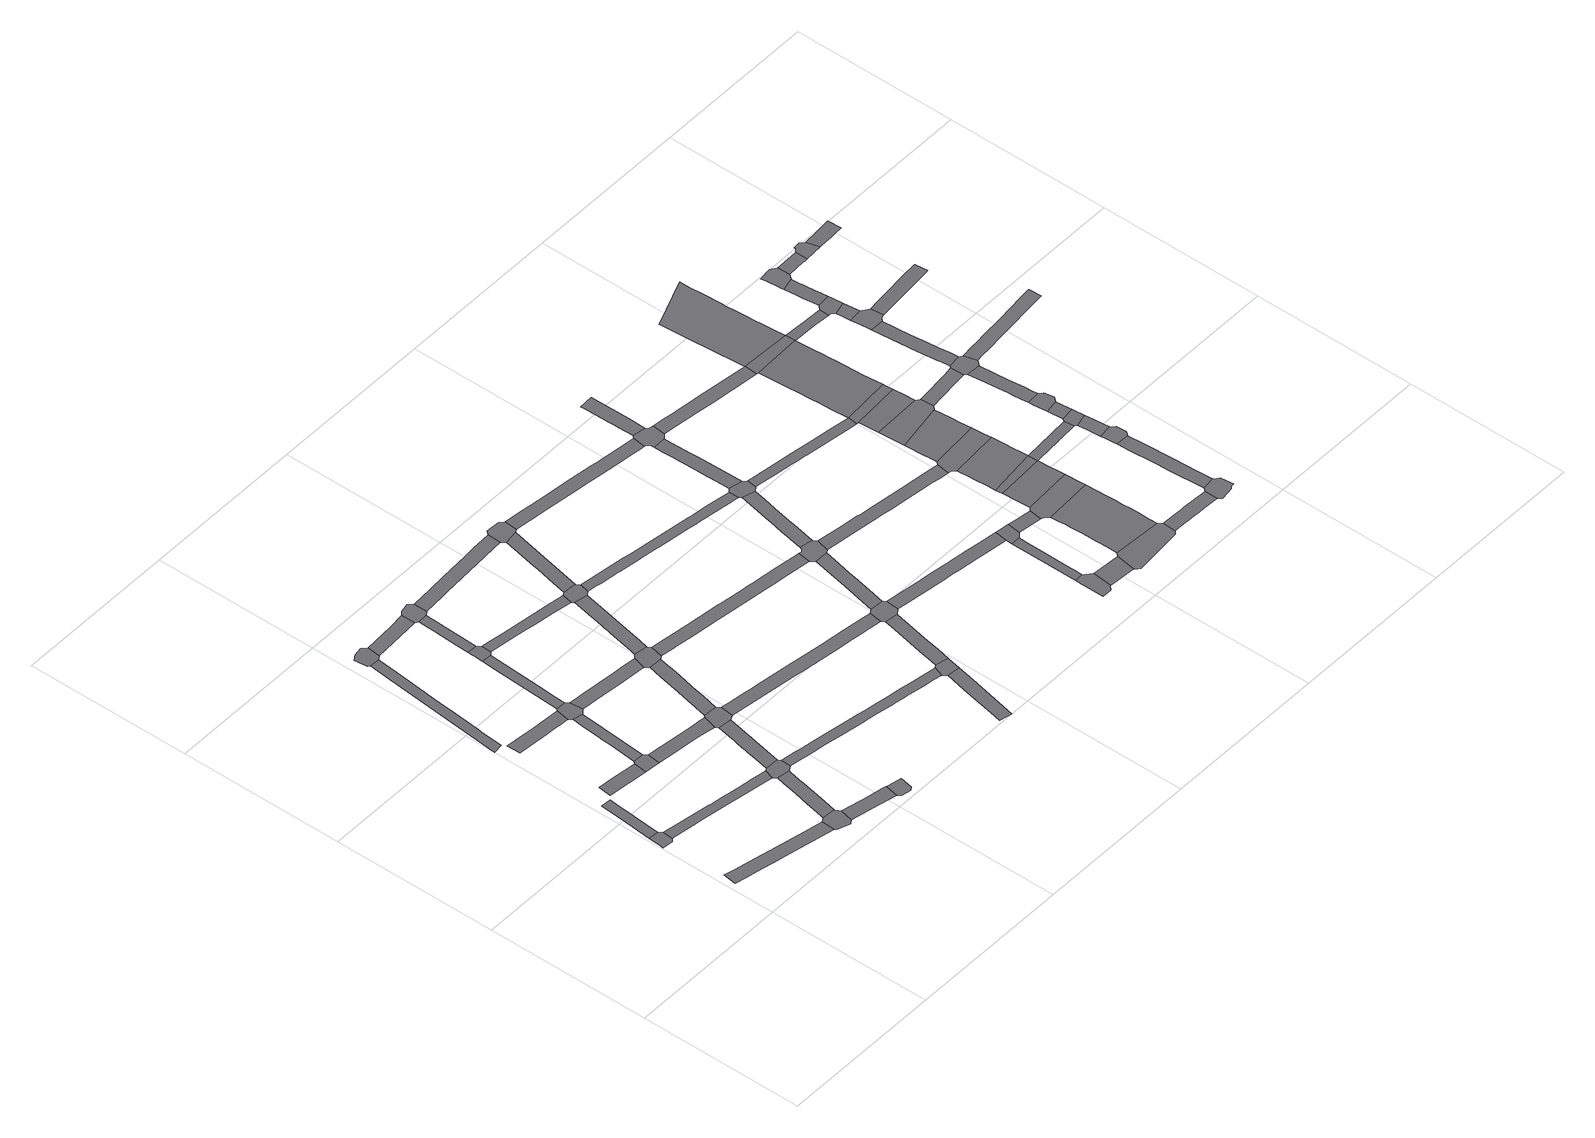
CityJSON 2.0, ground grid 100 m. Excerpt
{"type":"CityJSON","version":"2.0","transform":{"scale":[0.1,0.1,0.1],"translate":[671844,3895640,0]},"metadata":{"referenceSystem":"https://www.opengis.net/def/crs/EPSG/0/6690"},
"CityObjects":{
"road1":{"type":"Road","attributes":{"function":"9","usage":"9","RoadStructureAttribute.widthType":"9","RoadStructureAttribute.width":-9999,"RoadStructureAttribute.sectionType":"9"},"geometry":[{"type":"MultiSurface","lod":"1","boundaries":[[[0,1,2,3,4,5,6,7,8]]]}]},
"road2":{"type":"Road","attributes":{"function":"9","usage":"9","RoadStructureAttribute.widthType":"2","RoadStructureAttribute.width":6.07,"RoadStructureAttribute.sectionType":"1"},"geometry":[{"type":"MultiSurface","lod":"1","boundaries":[[[9,10,11,12,13,14,2,1]]]}]},
"road3":{"type":"Road","attributes":{"function":"9","usage":"9","RoadStructureAttribute.widthType":"2","RoadStructureAttribute.width":7.1,"RoadStructureAttribute.sectionType":"1"},"geometry":[{"type":"MultiSurface","lod":"1","boundaries":[[[15,16,17,18,19,20,21,22,23,24,25,26,27,28,29,30,31,32,33]]]}]},
"road4":{"type":"Road","attributes":{"function":"9","usage":"9","RoadStructureAttribute.widthType":"2","RoadStructureAttribute.width":7.72,"RoadStructureAttribute.sectionType":"1"},"geometry":[{"type":"MultiSurface","lod":"1","boundaries":[[[34,35,36,37,38,39,40,41]]]}]},
"road5":{"type":"Road","attributes":{"function":"9","usage":"9","RoadStructureAttribute.widthType":"3","RoadStructureAttribute.width":5.38,"RoadStructureAttribute.sectionType":"1"},"geometry":[{"type":"MultiSurface","lod":"1","boundaries":[[[42,43,44,45,46,47,48,49,50,0,8,51,52,53,54,55,56]]]}]},
"road6":{"type":"Road","attributes":{"function":"9","usage":"9","RoadStructureAttribute.widthType":"3","RoadStructureAttribute.width":5.83,"RoadStructureAttribute.sectionType":"1"},"geometry":[{"type":"MultiSurface","lod":"1","boundaries":[[[57,58,59,60,61,62,63,64,65,66,67,68]]]}]},
"road7":{"type":"Road","attributes":{"function":"9","usage":"9","RoadStructureAttribute.widthType":"9","RoadStructureAttribute.width":-9999,"RoadStructureAttribute.sectionType":"9"},"geometry":[{"type":"MultiSurface","lod":"1","boundaries":[[[69,70,71,72,73,74,25,24]]]}]},
"road8":{"type":"Road","attributes":{"function":"9","usage":"9","RoadStructureAttribute.widthType":"2","RoadStructureAttribute.width":6.39,"RoadStructureAttribute.sectionType":"1"},"geometry":[{"type":"MultiSurface","lod":"1","boundaries":[[[75,76,77,78,79,80,81,82,83,84,85,86,87]]]}]},
"road9":{"type":"Road","attributes":{"function":"9","usage":"9","RoadStructureAttribute.widthType":"9","RoadStructureAttribute.width":-9999,"RoadStructureAttribute.sectionType":"9"},"geometry":[{"type":"MultiSurface","lod":"1","boundaries":[[[88,89,38,37,90,91,92,93]]]}]},
"road10":{"type":"Road","attributes":{"function":"9","usage":"9","RoadStructureAttribute.widthType":"3","RoadStructureAttribute.width":5.89,"RoadStructureAttribute.sectionType":"1"},"geometry":[{"type":"MultiSurface","lod":"1","boundaries":[[[94,95,96,97,98,89,88,99]]]}]},
"road11":{"type":"Road","attributes":{"function":"9","usage":"9","RoadStructureAttribute.widthType":"2","RoadStructureAttribute.width":8.15,"RoadStructureAttribute.sectionType":"1"},"geometry":[{"type":"MultiSurface","lod":"1","boundaries":[[[73,100,101,102,103,104,105,106,107,108,109,110,74]]]}]},
"road12":{"type":"Road","attributes":{"function":"9","usage":"9","RoadStructureAttribute.widthType":"9","RoadStructureAttribute.width":-9999,"RoadStructureAttribute.sectionType":"9"},"geometry":[{"type":"MultiSurface","lod":"1","boundaries":[[[111,112,113,57,68,114,115,116]]]}]},
"road13":{"type":"Road","attributes":{"function":"9","usage":"9","RoadStructureAttribute.widthType":"2","RoadStructureAttribute.width":7.57,"RoadStructureAttribute.sectionType":"1"},"geometry":[{"type":"MultiSurface","lod":"1","boundaries":[[[117,118,119,120,121,122,72,71,123,124,125,126,127]]]}]},
"road14":{"type":"Road","attributes":{"function":"9","usage":"9","RoadStructureAttribute.widthType":"9","RoadStructureAttribute.width":-9999,"RoadStructureAttribute.sectionType":"9"},"geometry":[{"type":"MultiSurface","lod":"1","boundaries":[[[128,129,87,86,94,99,130,131,132]]]}]},
"road15":{"type":"Road","attributes":{"function":"9","usage":"9","RoadStructureAttribute.widthType":"9","RoadStructureAttribute.width":-9999,"RoadStructureAttribute.sectionType":"9"},"geometry":[{"type":"MultiSurface","lod":"1","boundaries":[[[133,134,42,56,106,105,135,136]]]}]},
"road16":{"type":"Road","attributes":{"function":"9","usage":"9","RoadStructureAttribute.widthType":"2","RoadStructureAttribute.width":7.72,"RoadStructureAttribute.sectionType":"1"},"geometry":[{"type":"MultiSurface","lod":"1","boundaries":[[[137,138,139,93,92,140,141,142,143,144]]]}]},
"road17":{"type":"Road","attributes":{"function":"9","usage":"9","RoadStructureAttribute.widthType":"3","RoadStructureAttribute.width":5.89,"RoadStructureAttribute.sectionType":"1"},"geometry":[{"type":"MultiSurface","lod":"1","boundaries":[[[145,129,128,146,147,148,149,150,151,152]]]}]},
"road18":{"type":"Road","attributes":{"function":"9","usage":"9","RoadStructureAttribute.widthType":"2","RoadStructureAttribute.width":8.15,"RoadStructureAttribute.sectionType":"1"},"geometry":[{"type":"MultiSurface","lod":"1","boundaries":[[[153,154,155,156,157,158,159,160,134,133,161,162,163,164,165,166]]]}]},
"road19":{"type":"Road","attributes":{"function":"9","usage":"9","RoadStructureAttribute.widthType":"9","RoadStructureAttribute.width":-9999,"RoadStructureAttribute.sectionType":"9"},"geometry":[{"type":"MultiSurface","lod":"1","boundaries":[[[167,168,169,127,126,170,171,172]]]}]},
"road20":{"type":"Road","attributes":{"function":"9","usage":"9","RoadStructureAttribute.widthType":"2","RoadStructureAttribute.width":6.3,"RoadStructureAttribute.sectionType":"1"},"geometry":[{"type":"MultiSurface","lod":"1","boundaries":[[[173,115,114,174,175]]]}]},
"road21":{"type":"Road","attributes":{"function":"9","usage":"9","RoadStructureAttribute.widthType":"9","RoadStructureAttribute.width":-9999,"RoadStructureAttribute.sectionType":"9"},"geometry":[{"type":"MultiSurface","lod":"1","boundaries":[[[151,176,177,178,179,180,181,182,152]]]}]},
"road22":{"type":"Road","attributes":{"function":"9","usage":"9","RoadStructureAttribute.widthType":"9","RoadStructureAttribute.width":-9999,"RoadStructureAttribute.sectionType":"9"},"geometry":[{"type":"MultiSurface","lod":"1","boundaries":[[[183,184,185,186,187,144,143,153,166]]]}]},
"road23":{"type":"Road","attributes":{"function":"9","usage":"9","RoadStructureAttribute.widthType":"2","RoadStructureAttribute.width":6.63,"RoadStructureAttribute.sectionType":"1"},"geometry":[{"type":"MultiSurface","lod":"1","boundaries":[[[131,188,189,190,191,192,193,194,195,196,197,198,132]]]}]},
"road24":{"type":"Road","attributes":{"function":"9","usage":"9","RoadStructureAttribute.widthType":"3","RoadStructureAttribute.width":5.89,"RoadStructureAttribute.sectionType":"1"},"geometry":[{"type":"MultiSurface","lod":"1","boundaries":[[[199,200,201,202,179,178,203,204,205]]]}]},
"road25":{"type":"Road","attributes":{"function":"9","usage":"9","RoadStructureAttribute.widthType":"9","RoadStructureAttribute.width":-9999,"RoadStructureAttribute.sectionType":"9"},"geometry":[{"type":"MultiSurface","lod":"1","boundaries":[[[204,206,207,208,209,175,174,205]]]}]},
"road26":{"type":"Road","attributes":{"function":"9","usage":"9","RoadStructureAttribute.widthType":"2","RoadStructureAttribute.width":8.15,"RoadStructureAttribute.sectionType":"1"},"geometry":[{"type":"MultiSurface","lod":"1","boundaries":[[[210,211,212,213,214,215,216,187,186,217,218,219,220,221,222,223]]]}]},
"road27":{"type":"Road","attributes":{"function":"9","usage":"9","RoadStructureAttribute.widthType":"3","RoadStructureAttribute.width":5.42,"RoadStructureAttribute.sectionType":"1"},"geometry":[{"type":"MultiSurface","lod":"1","boundaries":[[[224,225,226,227,228,229,230,231,232,233,177,176]]]}]},
"road28":{"type":"Road","attributes":{"function":"9","usage":"9","RoadStructureAttribute.widthType":"9","RoadStructureAttribute.width":-9999,"RoadStructureAttribute.sectionType":"9"},"geometry":[{"type":"MultiSurface","lod":"1","boundaries":[[[234,235,236,237,193,192,210,223]]]}]},
"road29":{"type":"Road","attributes":{"function":"9","usage":"9","RoadStructureAttribute.widthType":"3","RoadStructureAttribute.width":5.75,"RoadStructureAttribute.sectionType":"1"},"geometry":[{"type":"MultiSurface","lod":"1","boundaries":[[[238,239,240,241,242,243,244,245,246,247,248,249,250,251,252,253,254,136,135,255,256,257,258,259,260,261,262,263,264,265,266,267,268,269]]]}]},
"road30":{"type":"Road","attributes":{"function":"9","usage":"9","RoadStructureAttribute.widthType":"2","RoadStructureAttribute.width":8.15,"RoadStructureAttribute.sectionType":"1"},"geometry":[{"type":"MultiSurface","lod":"1","boundaries":[[[236,270,271,272,273,274,275,276,277,278,279,280,281,237]]]}]},
"road31":{"type":"Road","attributes":{"function":"9","usage":"9","RoadStructureAttribute.widthType":"2","RoadStructureAttribute.width":7.13,"RoadStructureAttribute.sectionType":"1"},"geometry":[{"type":"MultiSurface","lod":"1","boundaries":[[[282,283,284,285,286,287,288,289,290,291,292,293,294,295,207,206]]]}]},
"road32":{"type":"Road","attributes":{"function":"9","usage":"9","RoadStructureAttribute.widthType":"2","RoadStructureAttribute.width":7.5,"RoadStructureAttribute.sectionType":"1"},"geometry":[{"type":"MultiSurface","lod":"1","boundaries":[[[296,297,298,299,300,301,302,303,304,305,306,185,184,307,308,309,310,311,312,313,314,315,316,317,318,319]]]}]},
"road33":{"type":"Road","attributes":{"function":"9","usage":"9","RoadStructureAttribute.widthType":"9","RoadStructureAttribute.width":-9999,"RoadStructureAttribute.sectionType":"9"},"geometry":[{"type":"MultiSurface","lod":"1","boundaries":[[[320,321,322,323,230,229,274,273]]]}]},
"road34":{"type":"Road","attributes":{"function":"9","usage":"9","RoadStructureAttribute.widthType":"2","RoadStructureAttribute.width":8.13,"RoadStructureAttribute.sectionType":"1"},"geometry":[{"type":"MultiSurface","lod":"1","boundaries":[[[324,325,326,327,328,329,330,331]]]}]},
"road35":{"type":"Road","attributes":{"function":"9","usage":"9","RoadStructureAttribute.widthType":"2","RoadStructureAttribute.width":8.15,"RoadStructureAttribute.sectionType":"1"},"geometry":[{"type":"MultiSurface","lod":"1","boundaries":[[[322,332,333,334,335,336,337,338,323]]]}]},
"road36":{"type":"Road","attributes":{"function":"9","usage":"9","RoadStructureAttribute.widthType":"2","RoadStructureAttribute.width":7.42,"RoadStructureAttribute.sectionType":"1"},"geometry":[{"type":"MultiSurface","lod":"1","boundaries":[[[234,339,340,341,342,343,344,345,346,347,348,349,350,351,352,353,354,355,356,357,358,359,360,361,362,363,364,365,366,367,368,369,235]]]}]},
"road37":{"type":"Road","attributes":{"function":"9","usage":"9","RoadStructureAttribute.widthType":"9","RoadStructureAttribute.width":-9999,"RoadStructureAttribute.sectionType":"9"},"geometry":[{"type":"MultiSurface","lod":"1","boundaries":[[[370,371,238,269,324,331]]]}]},
"road38":{"type":"Road","attributes":{"function":"9","usage":"9","RoadStructureAttribute.widthType":"9","RoadStructureAttribute.width":-9999,"RoadStructureAttribute.sectionType":"9"},"geometry":[{"type":"MultiSurface","lod":"1","boundaries":[[[288,287,333,332,372,373,374,375]]]}]},
"road39":{"type":"Road","attributes":{"function":"9","usage":"9","RoadStructureAttribute.widthType":"2","RoadStructureAttribute.width":8.13,"RoadStructureAttribute.sectionType":"1"},"geometry":[{"type":"MultiSurface","lod":"1","boundaries":[[[370,376,377,378,379,380,381,382,383,384,385,371]]]}]},
"road40":{"type":"Road","attributes":{"function":"9","usage":"9","RoadStructureAttribute.widthType":"9","RoadStructureAttribute.width":-9999,"RoadStructureAttribute.sectionType":"9"},"geometry":[{"type":"MultiSurface","lod":"1","boundaries":[[[380,379,386,387,388,389,296,319]]]}]},
"road41":{"type":"Road","attributes":{"function":"9","usage":"9","RoadStructureAttribute.widthType":"3","RoadStructureAttribute.width":5.79,"RoadStructureAttribute.sectionType":"1"},"geometry":[{"type":"MultiSurface","lod":"1","boundaries":[[[390,391,392,393,394,395,396,397,398,399,400,401,402,403,404,405,406,407,408,409,410,411,412,413,414,415,416,321,320]]]}]},
"road42":{"type":"Road","attributes":{"function":"9","usage":"9","RoadStructureAttribute.widthType":"2","RoadStructureAttribute.width":8.13,"RoadStructureAttribute.sectionType":"1"},"geometry":[{"type":"MultiSurface","lod":"1","boundaries":[[[417,418,419,420,421,422,423,424,425,426,427,389,388]]]}]},
"road43":{"type":"Road","attributes":{"function":"9","usage":"9","RoadStructureAttribute.widthType":"2","RoadStructureAttribute.width":7.45,"RoadStructureAttribute.sectionType":"1"},"geometry":[{"type":"MultiSurface","lod":"1","boundaries":[[[428,429,430,431,432,433,434,435,436,437,438,439,373,372,440,441,442,443,444,445,446,447,448,449,450,451,452,453]]]}]},
"road44":{"type":"Road","attributes":{"function":"9","usage":"9","RoadStructureAttribute.widthType":"9","RoadStructureAttribute.width":-9999,"RoadStructureAttribute.sectionType":"9"},"geometry":[{"type":"MultiSurface","lod":"1","boundaries":[[[353,424,423,454,455,456,457,458,459,354]]]}]},
"road45":{"type":"Road","attributes":{"function":"9","usage":"9","RoadStructureAttribute.widthType":"2","RoadStructureAttribute.width":7.34,"RoadStructureAttribute.sectionType":"1"},"geometry":[{"type":"MultiSurface","lod":"1","boundaries":[[[460,461,462,463,464,465,387,386,466,467,468,469,470,471,472,473]]]}]},
"road46":{"type":"Road","attributes":{"function":"9","usage":"9","RoadStructureAttribute.widthType":"2","RoadStructureAttribute.width":8.13,"RoadStructureAttribute.sectionType":"1"},"geometry":[{"type":"MultiSurface","lod":"1","boundaries":[[[456,474,475,476,477,478,479,480,481,482,483,457]]]}]},
"road47":{"type":"Road","attributes":{"function":"9","usage":"9","RoadStructureAttribute.widthType":"9","RoadStructureAttribute.width":-9999,"RoadStructureAttribute.sectionType":"9"},"geometry":[{"type":"MultiSurface","lod":"1","boundaries":[[[479,484,485,486,487,409,408,480]]]}]},
"road48":{"type":"Road","attributes":{"function":"9","usage":"9","RoadStructureAttribute.widthType":"9","RoadStructureAttribute.width":-9999,"RoadStructureAttribute.sectionType":"9"},"geometry":[{"type":"MultiSurface","lod":"1","boundaries":[[[488,489,490,491,492,493,494,495,496]]]}]},
"road49":{"type":"Road","attributes":{"function":"9","usage":"9","RoadStructureAttribute.widthType":"2","RoadStructureAttribute.width":8.13,"RoadStructureAttribute.sectionType":"1"},"geometry":[{"type":"MultiSurface","lod":"1","boundaries":[[[497,498,499,500,501,502,487,486,503,504,505,506,507,508,509,510,511]]]}]},
"road50":{"type":"Road","attributes":{"function":"9","usage":"9","RoadStructureAttribute.widthType":"3","RoadStructureAttribute.width":5.37,"RoadStructureAttribute.sectionType":"1"},"geometry":[{"type":"MultiSurface","lod":"1","boundaries":[[[512,494,493,513,514,515,516,517,518,519,520]]]}]},
"road51":{"type":"Road","attributes":{"function":"9","usage":"9","RoadStructureAttribute.widthType":"2","RoadStructureAttribute.width":7.14,"RoadStructureAttribute.sectionType":"1"},"geometry":[{"type":"MultiSurface","lod":"1","boundaries":[[[521,522,523,524,525,526,527,528,529,530,531,455,454,532,533,534,535,536,537,538,539,540,541,542]]]}]},
"road52":{"type":"Road","attributes":{"function":"9","usage":"9","RoadStructureAttribute.widthType":"9","RoadStructureAttribute.width":-9999,"RoadStructureAttribute.sectionType":"9"},"geometry":[{"type":"MultiSurface","lod":"1","boundaries":[[[510,543,544,545,546,547,453,452,548,549,511]]]}]},
"road53":{"type":"Road","attributes":{"function":"9","usage":"9","RoadStructureAttribute.widthType":"2","RoadStructureAttribute.width":7.16,"RoadStructureAttribute.sectionType":"1"},"geometry":[{"type":"MultiSurface","lod":"1","boundaries":[[[550,551,552,553,554,491,490]]]}]},
"road54":{"type":"Road","attributes":{"function":"9","usage":"9","RoadStructureAttribute.widthType":"2","RoadStructureAttribute.width":8.13,"RoadStructureAttribute.sectionType":"1"},"geometry":[{"type":"MultiSurface","lod":"1","boundaries":[[[555,556,557,558,547,546,559,560,561]]]}]},
"road55":{"type":"Road","attributes":{"function":"9","usage":"9","RoadStructureAttribute.widthType":"9","RoadStructureAttribute.width":-9999,"RoadStructureAttribute.sectionType":"9"},"geometry":[{"type":"MultiSurface","lod":"1","boundaries":[[[519,562,563,564,473,472,565,520]]]}]},
"road56":{"type":"Road","attributes":{"function":"9","usage":"9","RoadStructureAttribute.widthType":"2","RoadStructureAttribute.width":7.34,"RoadStructureAttribute.sectionType":"1"},"geometry":[{"type":"MultiSurface","lod":"1","boundaries":[[[566,563,562,567,568]]]}]},
"road57":{"type":"Road","attributes":{"function":"9","usage":"9","RoadStructureAttribute.widthType":"3","RoadStructureAttribute.width":5.67,"RoadStructureAttribute.sectionType":"1"},"geometry":[{"type":"MultiSurface","lod":"1","boundaries":[[[569,570,571,572,485,484,573,574,575,576,577,578,579,580,581,582,583,584,585]]]}]},
"road58":{"type":"Road","attributes":{"function":"9","usage":"9","RoadStructureAttribute.widthType":"9","RoadStructureAttribute.width":-9999,"RoadStructureAttribute.sectionType":"9"},"geometry":[{"type":"MultiSurface","lod":"1","boundaries":[[[586,587,588,589,590,551,550,591,592]]]}]},
"road59":{"type":"Road","attributes":{"function":"1","usage":"2","RoadStructureAttribute.widthType":"1","RoadStructureAttribute.width":39.1,"RoadStructureAttribute.sectionType":"7"},"geometry":[{"type":"MultiSurface","lod":"1","boundaries":[[[593,594,595,596,597,598,599,600,590,589,601,602,603,604,605,606,607,608,609,610,611]]]}]},
"road60":{"type":"Road","attributes":{"function":"9","usage":"9","RoadStructureAttribute.widthType":"2","RoadStructureAttribute.width":7.12,"RoadStructureAttribute.sectionType":"1"},"geometry":[{"type":"MultiSurface","lod":"1","boundaries":[[[612,613,614,615,616,617,618,619,620,621,622,623,624,625,626,544,543]]]}]},
"road61":{"type":"Road","attributes":{"function":"9","usage":"9","RoadStructureAttribute.widthType":"9","RoadStructureAttribute.width":-9999,"RoadStructureAttribute.sectionType":"9"},"geometry":[{"type":"MultiSurface","lod":"1","boundaries":[[[567,627,593,611,628,629,630,568]]]}]},
"road62":{"type":"Road","attributes":{"function":"3","usage":"2","RoadStructureAttribute.widthType":"1","RoadStructureAttribute.width":39.1,"RoadStructureAttribute.sectionType":"1"},"geometry":[{"type":"MultiSurface","lod":"1","boundaries":[[[631,632,633,630,629,634,635,636]]]}]},
"road63":{"type":"Road","attributes":{"function":"9","usage":"9","RoadStructureAttribute.widthType":"9","RoadStructureAttribute.width":-9999,"RoadStructureAttribute.sectionType":"9"},"geometry":[{"type":"MultiSurface","lod":"1","boundaries":[[[632,631,637,638]]]}]},
"road64":{"type":"Road","attributes":{"function":"3","usage":"2","RoadStructureAttribute.widthType":"1","RoadStructureAttribute.width":39.1,"RoadStructureAttribute.sectionType":"1"},"geometry":[{"type":"MultiSurface","lod":"1","boundaries":[[[637,639,640,641,642,643,644,645,646,647,648,649,638]]]}]},
"road65":{"type":"Road","attributes":{"function":"9","usage":"9","RoadStructureAttribute.widthType":"9","RoadStructureAttribute.width":-9999,"RoadStructureAttribute.sectionType":"9"},"geometry":[{"type":"MultiSurface","lod":"1","boundaries":[[[541,650,645,644,651,652,653,654,542]]]}]},
"road66":{"type":"Road","attributes":{"function":"9","usage":"9","RoadStructureAttribute.widthType":"2","RoadStructureAttribute.width":6.17,"RoadStructureAttribute.sectionType":"1"},"geometry":[{"type":"MultiSurface","lod":"1","boundaries":[[[655,656,657,588,587,658,659,660,661,662,663,664,665,666]]]}]},
"road67":{"type":"Road","attributes":{"function":"3","usage":"2","RoadStructureAttribute.widthType":"1","RoadStructureAttribute.width":39.1,"RoadStructureAttribute.sectionType":"1"},"geometry":[{"type":"MultiSurface","lod":"1","boundaries":[[[653,667,668,669,670,671,672,673,674,654]]]}]},
"road68":{"type":"Road","attributes":{"function":"9","usage":"9","RoadStructureAttribute.widthType":"9","RoadStructureAttribute.width":-9999,"RoadStructureAttribute.sectionType":"9"},"geometry":[{"type":"MultiSurface","lod":"1","boundaries":[[[675,671,670,676,677,678,679]]]}]},
"road69":{"type":"Road","attributes":{"function":"3","usage":"2","RoadStructureAttribute.widthType":"1","RoadStructureAttribute.width":39.1,"RoadStructureAttribute.sectionType":"1"},"geometry":[{"type":"MultiSurface","lod":"1","boundaries":[[[678,680,681,682,679]]]}]},
"road70":{"type":"Road","attributes":{"function":"9","usage":"9","RoadStructureAttribute.widthType":"9","RoadStructureAttribute.width":-9999,"RoadStructureAttribute.sectionType":"9"},"geometry":[{"type":"MultiSurface","lod":"1","boundaries":[[[584,682,681,683,684,585]]]}]},
"road71":{"type":"Road","attributes":{"function":"3","usage":"2","RoadStructureAttribute.widthType":"1","RoadStructureAttribute.width":39.1,"RoadStructureAttribute.sectionType":"1"},"geometry":[{"type":"MultiSurface","lod":"1","boundaries":[[[684,685,686,687,688,689,690,691,692,693,694,695,696,697,698,699,585]]]}]},
"road72":{"type":"Road","attributes":{"function":"9","usage":"9","RoadStructureAttribute.widthType":"3","RoadStructureAttribute.width":5.12,"RoadStructureAttribute.sectionType":"1"},"geometry":[{"type":"MultiSurface","lod":"1","boundaries":[[[700,701,702,637,631,703,704,705,706,707,708,709,710]]]}]},
"road73":{"type":"Road","attributes":{"function":"9","usage":"9","RoadStructureAttribute.widthType":"9","RoadStructureAttribute.width":-9999,"RoadStructureAttribute.sectionType":"9"},"geometry":[{"type":"MultiSurface","lod":"1","boundaries":[[[711,712,713,714,715,716,666,665,717]]]}]},
"road74":{"type":"Road","attributes":{"function":"9","usage":"9","RoadStructureAttribute.widthType":"9","RoadStructureAttribute.width":-9999,"RoadStructureAttribute.sectionType":"9"},"geometry":[{"type":"MultiSurface","lod":"1","boundaries":[[[693,692,718,617,616,719]]]}]},
"road75":{"type":"Road","attributes":{"function":"9","usage":"9","RoadStructureAttribute.widthType":"2","RoadStructureAttribute.width":8.19,"RoadStructureAttribute.sectionType":"1"},"geometry":[{"type":"MultiSurface","lod":"1","boundaries":[[[720,721,722,723,716,715,724,725,726,727,728,729,730,731,732,733,734,735]]]}]},
"road76":{"type":"Road","attributes":{"function":"9","usage":"9","RoadStructureAttribute.widthType":"9","RoadStructureAttribute.width":-9999,"RoadStructureAttribute.sectionType":"9"},"geometry":[{"type":"MultiSurface","lod":"1","boundaries":[[[718,736,737,738,739,740,741,742,743,744,745,746,747,748,749,750,751,752,753,754,617]]]}]},
"road77":{"type":"Road","attributes":{"function":"9","usage":"9","RoadStructureAttribute.widthType":"2","RoadStructureAttribute.width":6.08,"RoadStructureAttribute.sectionType":"1"},"geometry":[{"type":"MultiSurface","lod":"1","boundaries":[[[755,756,757,677,676,758,759,760,761]]]}]},
"road78":{"type":"Road","attributes":{"function":"9","usage":"9","RoadStructureAttribute.widthType":"9","RoadStructureAttribute.width":-9999,"RoadStructureAttribute.sectionType":"9"},"geometry":[{"type":"MultiSurface","lod":"1","boundaries":[[[762,763,764,735,734,765,766,767]]]}]},
"road79":{"type":"Road","attributes":{"function":"9","usage":"9","RoadStructureAttribute.widthType":"2","RoadStructureAttribute.width":8.19,"RoadStructureAttribute.sectionType":"1"},"geometry":[{"type":"MultiSurface","lod":"1","boundaries":[[[768,769,770,771,772,762,767]]]}]},
"road80":{"type":"Road","attributes":{"function":"9","usage":"9","RoadStructureAttribute.widthType":"9","RoadStructureAttribute.width":-9999,"RoadStructureAttribute.sectionType":"9"},"geometry":[{"type":"MultiSurface","lod":"1","boundaries":[[[700,710,770,769,773,774]]]}]},
"road81":{"type":"Road","attributes":{"function":"9","usage":"9","RoadStructureAttribute.widthType":"2","RoadStructureAttribute.width":8.19,"RoadStructureAttribute.sectionType":"1"},"geometry":[{"type":"MultiSurface","lod":"1","boundaries":[[[773,775,776,777,774]]]}]},
"road82":{"type":"Road","attributes":{"function":"9","usage":"9","RoadStructureAttribute.widthType":"9","RoadStructureAttribute.width":-9999,"RoadStructureAttribute.sectionType":"9"},"geometry":[{"type":"MultiSurface","lod":"1","boundaries":[[[778,777,776,779,780,781,782]]]}]},
"road83":{"type":"Road","attributes":{"function":"9","usage":"9","RoadStructureAttribute.widthType":"2","RoadStructureAttribute.width":8.19,"RoadStructureAttribute.sectionType":"1"},"geometry":[{"type":"MultiSurface","lod":"1","boundaries":[[[781,783,784,785,786,787,788,789,790,791,792,793,782]]]}]},
"road84":{"type":"Road","attributes":{"function":"9","usage":"9","RoadStructureAttribute.widthType":"3","RoadStructureAttribute.width":4.82,"RoadStructureAttribute.sectionType":"1"},"geometry":[{"type":"MultiSurface","lod":"1","boundaries":[[[794,795,718,692,796,797,798,799]]]}]},
"road85":{"type":"Road","attributes":{"function":"9","usage":"9","RoadStructureAttribute.widthType":"9","RoadStructureAttribute.width":-9999,"RoadStructureAttribute.sectionType":"9"},"geometry":[{"type":"MultiSurface","lod":"1","boundaries":[[[800,761,760,788,787,801,802,803]]]}]},
"road86":{"type":"Road","attributes":{"function":"9","usage":"9","RoadStructureAttribute.widthType":"2","RoadStructureAttribute.width":8.19,"RoadStructureAttribute.sectionType":"1"},"geometry":[{"type":"MultiSurface","lod":"1","boundaries":[[[804,805,806,807,808,809,810,811,812,813,814,815,800,803]]]}]},
"road87":{"type":"Road","attributes":{"function":"9","usage":"9","RoadStructureAttribute.widthType":"9","RoadStructureAttribute.width":-9999,"RoadStructureAttribute.sectionType":"9"},"geometry":[{"type":"MultiSurface","lod":"1","boundaries":[[[816,817,818,819,820,821,822,811,810]]]}]},
"road88":{"type":"Road","attributes":{"function":"9","usage":"9","RoadStructureAttribute.widthType":"2","RoadStructureAttribute.width":8.19,"RoadStructureAttribute.sectionType":"1"},"geometry":[{"type":"MultiSurface","lod":"1","boundaries":[[[823,824,820,819,825]]]}]},
"road89":{"type":"Road","attributes":{"function":"9","usage":"9","RoadStructureAttribute.widthType":"9","RoadStructureAttribute.width":-9999,"RoadStructureAttribute.sectionType":"9"},"geometry":[{"type":"MultiSurface","lod":"1","boundaries":[[[799,798,826,823,825,827,828,829]]]}]},
"road90":{"type":"Road","attributes":{"function":"9","usage":"9","RoadStructureAttribute.widthType":"2","RoadStructureAttribute.width":8.19,"RoadStructureAttribute.sectionType":"1"},"geometry":[{"type":"MultiSurface","lod":"1","boundaries":[[[828,830,831,832,833,834,835,836,837,838,839,840,829]]]}]},
"road91":{"type":"Road","attributes":{"function":"9","usage":"9","RoadStructureAttribute.widthType":"9","RoadStructureAttribute.width":-9999,"RoadStructureAttribute.sectionType":"9"},"geometry":[{"type":"MultiSurface","lod":"1","boundaries":[[[841,842,843,844,835,834,845,846,847]]]}]},
"road92":{"type":"Road","attributes":{"function":"9","usage":"9","RoadStructureAttribute.widthType":"2","RoadStructureAttribute.width":7.42,"RoadStructureAttribute.sectionType":"1"},"geometry":[{"type":"MultiSurface","lod":"1","boundaries":[[[848,849,850,851,852,853,854,855,802,801,856,857,858,859,860,861,862,863,864]]]}]},
"road93":{"type":"Road","attributes":{"function":"9","usage":"9","RoadStructureAttribute.widthType":"2","RoadStructureAttribute.width":7.52,"RoadStructureAttribute.sectionType":"1"},"geometry":[{"type":"MultiSurface","lod":"1","boundaries":[[[865,846,845,866,867,868,869]]]}]},
"road94":{"type":"Road","attributes":{"function":"9","usage":"9","RoadStructureAttribute.widthType":"2","RoadStructureAttribute.width":7.68,"RoadStructureAttribute.sectionType":"1"},"geometry":[{"type":"MultiSurface","lod":"1","boundaries":[[[870,871,872,873,874,818,817,875,876,877,878,879]]]}]},
"road95":{"type":"Road","attributes":{"function":"9","usage":"9","RoadStructureAttribute.widthType":"9","RoadStructureAttribute.width":-9999,"RoadStructureAttribute.sectionType":"9"},"geometry":[{"type":"MultiSurface","lod":"1","boundaries":[[[868,880,881,882,883,884,885,869]]]}]},
"road96":{"type":"Road","attributes":{"function":"9","usage":"9","RoadStructureAttribute.widthType":"2","RoadStructureAttribute.width":7.52,"RoadStructureAttribute.sectionType":"1"},"geometry":[{"type":"MultiSurface","lod":"1","boundaries":[[[886,887,888,889,882,881,890,891,892,893]]]}]}
},
"vertices":[
[98,790,0],[81,812,0],[22,818,0],[19,788,0],[17,768,0],[16,752,0],[13,719,0],[73,713,0],[95,730,0],
[96,979,0],[102,1054,0],[107,1107,0],[110,1147,0],[50,1152,0],[36,981,0],
[45,277,0],[111,263,0],[182,248,0],[317,220,0],[326,218,0],[486,184,0],[567,167,0],[568,167,0],[582,164,0],[663,147,0],[667,228,0],[612,239,0],[562,250,0],[515,260,0],[342,296,0],[295,306,0],[250,316,0],[124,343,0],[56,358,0],
[135,1168,0],[266,1153,0],[344,1144,0],[379,1140,0],[388,1220,0],[320,1228,0],[236,1238,0],[144,1248,0],
[771,682,0],[682,697,0],[598,710,0],[550,718,0],[534,720,0],[487,728,0],[414,739,0],[399,742,0],[219,771,0],[235,708,0],[308,697,0],[489,669,0],[584,654,0],[664,641,0],[753,627,0],
[88,2693,0],[72,2533,0],[70,2512,0],[40,2194,0],[4,1812,0],[64,1819,0],[77,1961,0],[79,1984,0],[99,2192,0],[103,2231,0],[135,2563,0],[147,2690,0],
[672,136,0],[747,109,0],[771,125,0],[789,205,0],[773,236,0],[695,243,0],
[395,1768,0],[268,1778,0],[183,1785,0],[81,1794,0],[84,1712,0],[131,1709,0],[216,1701,0],[233,1700,0],[287,1696,0],[341,1691,0],[363,1689,0],[423,1684,0],[437,1764,0],
[464,1231,0],[404,1234,0],[397,1138,0],[410,1137,0],[474,1130,0],[483,1210,0],
[440,1664,0],[433,1585,0],[424,1471,0],[421,1444,0],[418,1401,0],[499,1650,0],
[789,313,0],[824,483,0],[830,513,0],[838,555,0],[843,576,0],[846,592,0],[770,604,0],[760,555,0],[741,463,0],[722,370,0],[700,265,0],
[102,2804,0],[67,2782,0],[77,2701,0],[173,2707,0],[183,2787,0],[155,2814,0],
[1047,151,0],[1003,160,0],[948,172,0],[913,179,0],[842,194,0],[809,201,0],[881,102,0],[949,88,0],[964,85,0],[1055,66,0],[1071,146,0],
[506,1774,0],[447,1774,0],[521,1669,0],[531,1674,0],[521,1755,0],
[869,689,0],[787,691,0],[878,612,0],[880,673,0],
[819,1173,0],[768,1178,0],[505,1207,0],[483,1129,0],[525,1124,0],[749,1099,0],[851,1084,0],[873,1167,0],
[469,2193,0],[509,1835,0],[512,1888,0],[512,1892,0],[513,1908,0],[515,1954,0],[532,2280,0],[474,2283,0],
[863,1064,0],[842,960,0],[839,946,0],[834,924,0],[826,884,0],[820,855,0],[817,839,0],[804,774,0],[886,773,0],[904,858,0],[918,924,0],[921,943,0],[939,1029,0],[944,1055,0],
[1165,126,0],[1141,131,0],[1085,143,0],[1069,45,0],[1128,34,0],[1148,47,0],
[368,2799,0],[471,2725,0],[472,2808,0],
[552,2297,0],[555,2357,0],[537,2378,0],[478,2380,0],[477,2354,0],[477,2341,0],[475,2309,0],
[963,1066,0],[975,1071,0],[982,1150,0],[967,1172,0],[887,1177,0],
[563,1671,0],[623,1666,0],[697,1659,0],[816,1648,0],[958,1634,0],[978,1712,0],[905,1719,0],[831,1726,0],[722,1736,0],[639,1744,0],[590,1748,0],
[490,2657,0],[487,2591,0],[487,2587,0],[482,2458,0],[544,2548,0],[551,2714,0],[492,2712,0],
[573,2731,0],[571,2812,0],[551,2839,0],[494,2828,0],
[977,1609,0],[958,1520,0],[953,1495,0],[937,1416,0],[930,1383,0],[915,1311,0],[902,1251,0],[988,1273,0],[999,1325,0],[1027,1459,0],[1039,1518,0],[1043,1536,0],[1047,1553,0],[1058,1606,0],
[728,2272,0],[788,2263,0],[849,2254,0],[969,2237,0],[983,2235,0],[1088,2218,0],[1102,2279,0],[988,2295,0],[702,2336,0],[618,2348,0],
[1077,1620,0],[1096,1697,0],[1083,1719,0],[1003,1730,0],
[1889,509,0],[1815,521,0],[1740,533,0],[1671,544,0],[1618,553,0],[1581,559,0],[1547,564,0],[1510,570,0],[1424,584,0],[1360,595,0],[1338,598,0],[1168,626,0],[1087,639,0],[1049,645,0],[1036,647,0],[1007,652,0],[982,656,0],[1032,587,0],[1116,574,0],[1212,558,0],[1351,535,0],[1365,533,0],[1396,528,0],[1456,518,0],[1537,505,0],[1583,498,0],[1617,492,0],[1658,486,0],[1710,477,0],[1772,467,0],[1817,460,0],[1870,451,0],
[1094,1776,0],[1139,1995,0],[1157,2083,0],[1178,2187,0],[1099,2204,0],[1072,2069,0],[1058,1995,0],[1053,1971,0],[1050,1955,0],[1047,1938,0],[1043,1921,0],[1009,1760,0],
[709,2740,0],[748,2742,0],[1000,2757,0],[1070,2762,0],[1140,2766,0],[1196,2769,0],[1199,2852,0],[1157,2849,0],[1083,2845,0],[1004,2839,0],[896,2832,0],[725,2821,0],[628,2815,0],[607,2814,0],
[1988,1014,0],[1915,1024,0],[1815,1037,0],[1658,1057,0],[1578,1067,0],[1436,1087,0],[1254,1112,0],[1178,1123,0],[1154,1126,0],[1126,1130,0],[1034,1143,0],[1027,1063,0],[1383,1014,0],[1483,1000,0],[1495,998,0],[1508,996,0],[1527,994,0],[1567,988,0],[1686,973,0],[1727,967,0],[1789,959,0],[1870,949,0],[1901,945,0],[1976,935,0],
[1203,2204,0],[1218,2262,0],[1202,2284,0],[1121,2289,0],
[1889,424,0],[1863,301,0],[1851,242,0],[1819,85,0],[1804,15,0],[1880,1,0],[1946,310,0],[1968,416,0],
[1300,2756,0],[1216,2745,0],[1190,2620,0],[1183,2589,0],[1172,2532,0],[1165,2497,0],[1138,2371,0],
[1155,1609,0],[1205,1603,0],[1303,1590,0],[1340,1586,0],[1381,1580,0],[1460,1570,0],[1523,1562,0],[1560,1557,0],[1608,1551,0],[1682,1541,0],[1778,1528,0],[1859,1518,0],[1942,1508,0],[2018,1499,0],[2081,1491,0],[2092,1568,0],[2050,1573,0],[1942,1587,0],[1807,1604,0],[1776,1608,0],[1746,1612,0],[1708,1617,0],[1618,1629,0],[1561,1636,0],[1549,1638,0],[1414,1655,0],[1385,1659,0],[1365,1661,0],[1335,1665,0],[1308,1669,0],[1178,1686,0],
[1986,505,0],[1909,521,0],
[1320,2768,0],[1327,2846,0],[1302,2868,0],[1219,2873,0],
[2002,584,0],[2019,668,0],[2030,723,0],[2069,905,0],[1989,914,0],[1975,845,0],[1961,777,0],[1949,719,0],[1934,646,0],[1921,578,0],
[2099,928,0],[2106,1005,0],[2092,1024,0],[2012,1029,0],
[1260,2196,0],[1291,2191,0],[1405,2175,0],[1419,2173,0],[1445,2169,0],[1542,2156,0],[1584,2150,0],[1620,2144,0],[1646,2141,0],[1688,2135,0],[1740,2127,0],[1852,2111,0],[1895,2105,0],[1930,2100,0],[1947,2098,0],[1991,2092,0],[2117,2074,0],[2120,2073,0],[2213,2060,0],[2211,2121,0],[2045,2145,0],[2032,2147,0],[2004,2151,0],[1952,2158,0],[1941,2160,0],[1545,2216,0],[1503,2222,0],
[2107,1094,0],[2131,1213,0],[2138,1246,0],[2142,1265,0],[2154,1319,0],[2164,1366,0],[2184,1461,0],[2103,1464,0],[2090,1399,0],[2064,1268,0],[2057,1235,0],
[2176,2743,0],[2105,2751,0],[1948,2771,0],[1918,2775,0],[1786,2791,0],[1675,2805,0],[1634,2810,0],[1600,2814,0],[1504,2826,0],[1488,2828,0],[1450,2833,0],[1392,2839,0],[1462,2750,0],[1508,2745,0],[1534,2742,0],[1726,2718,0],[1814,2707,0],[1906,2695,0],[1922,2693,0],[1952,2690,0],[2070,2675,0],[2103,2671,0],[2122,2669,0],[2165,2663,0],[2193,2660,0],[2203,2739,0],
[2204,1475,0],[2224,1554,0],[2207,1576,0],[2130,1591,0],[2127,1577,0],[2111,1565,0],
[2730,923,0],[2653,933,0],[2569,944,0],[2510,952,0],[2387,968,0],[2343,974,0],[2151,921,0],[2413,885,0],[2460,880,0],[2518,872,0],[2631,857,0],[2685,850,0],[2831,830,0],[2841,908,0],
[2231,1695,0],[2240,1741,0],[2243,1757,0],[2267,1871,0],[2285,1956,0],[2299,2026,0],[2223,2048,0],[2184,1859,0],[2170,1787,0],[2165,1766,0],
[2324,2043,0],[2335,2103,0],[2313,2123,0],[2233,2139,0],
[2887,196,0],[2910,218,0],[2917,218,0],[2926,339,0],[2894,366,0],[2883,376,0],[2830,376,0],[2829,333,0],[2829,196,0],
[2222,2562,0],[2224,2499,0],[2224,2460,0],[2226,2412,0],[2229,2274,0],[2231,2221,0],[2307,2336,0],[2305,2412,0],[2304,2445,0],[2304,2462,0],[2303,2478,0],[2303,2493,0],[2301,2574,0],[2300,2619,0],[2221,2617,0],
[2831,545,0],[2883,393,0],[2883,431,0],[2883,455,0],[2884,535,0],[2884,623,0],[2884,730,0],[2885,791,0],[2831,791,0],
[3015,1447,0],[2925,1459,0],[2911,1460,0],[2835,1471,0],[2784,1477,0],[2709,1487,0],[2598,1502,0],[2509,1513,0],[2489,1516,0],[2369,1532,0],[2293,1542,0],[2335,1458,0],[2522,1433,0],[2579,1425,0],[2636,1418,0],[2723,1406,0],[2744,1404,0],[2839,1391,0],[2918,1381,0],[2965,1374,0],[3021,1367,0],[3031,1445,0],
[2327,2643,0],[2337,2723,0],[2313,2726,0],[2299,2742,0],[2220,2754,0],[2208,2658,0],[2220,2640,0],
[3081,206,0],[3099,326,0],[3045,330,0],[2982,334,0],[2955,336,0],
[2212,3069,0],[2216,2908,0],[2217,2876,0],[2218,2844,0],[2299,2851,0],[2296,3093,0],[2211,3091,0],
[2916,817,0],[2927,896,0],[2870,904,0],[2831,827,0],
[2981,888,0],[3061,795,0],[3073,874,0],
[2901,2023,0],[2745,2045,0],[2627,2062,0],[2479,2083,0],[2340,2042,0],[2409,2032,0],[2411,2032,0],[2460,2025,0],[2550,2012,0],[2554,2011,0],[2609,2004,0],[2656,1997,0],[2670,1995,0],[2831,1972,0],[2927,1958,0],[3000,1948,0],[3009,2007,0],
[3406,205,0],[3427,225,0],[3431,305,0],[3412,328,0],[3118,344,0],[3095,191,0],[3106,179,0],
[3103,765,0],[3106,716,0],[3109,675,0],[3111,641,0],[3116,563,0],[3116,544,0],[3117,471,0],[3118,409,0],[3410,381,0],[3409,457,0],[3408,505,0],[3406,544,0],[3405,569,0],[3404,594,0],[3401,676,0],[3400,692,0],[3398,734,0],[3397,756,0],[3396,783,0],
[2415,2632,0],[2549,2616,0],[2657,2602,0],[2799,2585,0],[2958,2565,0],[2964,2645,0],[2961,2646,0],[2945,2648,0],[2822,2663,0],[2762,2670,0],[2688,2679,0],[2559,2695,0],[2490,2704,0],[2460,2708,0],[2408,2714,0],
[3082,792,0],[3393,819,0],[3388,909,0],[3092,891,0],
[3377,1079,0],[3081,1061,0],[3088,972,0],[3386,947,0],[3382,1005,0],[3377,1076,0],
[3373,1139,0],[3078,1103,0],
[3373,1142,0],[3371,1180,0],[3367,1236,0],[3364,1284,0],[3360,1345,0],[3358,1365,0],[3061,1342,0],[3067,1259,0],[3067,1249,0],[3068,1237,0],[3074,1154,0],
[3039,1365,0],[3354,1412,0],[3351,1449,0],[3348,1486,0],[3049,1462,0],
[3589,299,0],[3573,299,0],[3513,302,0],[3459,224,0],[3474,223,0],[3506,222,0],[3519,221,0],[3571,219,0],[3591,218,0],[3639,216,0],[3742,212,0],[3743,292,0],
[3342,1559,0],[3338,1611,0],[3333,1671,0],[3330,1715,0],[3036,1665,0],[3038,1634,0],[3042,1566,0],[3048,1476,0],
[3029,1754,0],[3350,1736,0],[3342,1815,0],[3320,1833,0],[3024,1824,0],
[3315,1904,0],[3310,1967,0],[3016,1946,0],
[3307,2014,0],[3306,2029,0],
[3299,2121,0],[3296,2153,0],[3286,2325,0],[3284,2359,0],[3280,2413,0],[3277,2459,0],[3270,2570,0],[3270,2573,0],[2973,2563,0],[2981,2440,0],[2985,2373,0],[2988,2331,0],[2994,2236,0],[2997,2189,0],[3002,2109,0],
[3681,1160,0],[3569,1152,0],[3376,1139,0],[3380,1079,0],[3397,1080,0],[3475,1086,0],[3476,1086,0],[3551,1091,0],[3561,1092,0],[3573,1092,0],[3687,1100,0],
[3840,202,0],[3853,214,0],[3877,217,0],[3867,296,0],[3838,321,0],[3758,311,0],[3760,192,0],
[3266,2633,0],[2970,2563,0],
[3730,769,0],[3739,638,0],[3741,600,0],[3745,524,0],[3835,358,0],[3831,425,0],[3827,485,0],[3825,524,0],[3824,538,0],[3820,613,0],[3819,638,0],[3817,672,0],[3815,698,0],[3811,759,0],[3806,849,0],[3726,851,0],
[3266,2636,0],[3260,2719,0],[3255,2785,0],[3252,2825,0],[3249,2872,0],[3244,2945,0],[3240,3010,0],[3239,3025,0],[3232,3152,0],[3227,3230,0],[3226,3290,0],[2923,3171,0],[2924,3168,0],[2939,2965,0],[2947,2865,0],[2953,2792,0],[2957,2740,0],[2963,2665,0],[2964,2648,0],
[3587,1842,0],[3554,1838,0],[3379,1819,0],[3417,1743,0],[3556,1758,0],[3619,1765,0],[3615,1845,0],
[3716,951,0],[3719,921,0],[3724,872,0],[3824,876,0],[3821,936,0],[3796,959,0],
[3785,1062,0],[3781,1109,0],[3702,1090,0],[3708,1030,0],[3714,969,0],
[3773,1184,0],[3694,1176,0],
[3771,1212,0],[3763,1285,0],[3684,1271,0],
[3676,1351,0],[3787,1312,0],[3775,1371,0],[3753,1390,0],[3673,1384,0],
[3749,1422,0],[3744,1475,0],[3739,1522,0],[3735,1569,0],[3717,1746,0],[3636,1751,0],[3647,1639,0],[3654,1572,0],[3661,1506,0],[3663,1477,0],[3669,1426,0],
[3393,2627,0],[3269,2633,0],[3273,2573,0],[3421,2567,0],[3517,2561,0],[3520,2621,0],
[3625,1858,0],[3745,1779,0],[3721,1854,0],[3704,1867,0],
[3698,1922,0],[3689,1991,0],[3681,2061,0],[3672,2156,0],[3663,2239,0],[3661,2264,0],[3655,2325,0],[3574,2328,0],[3602,2046,0],[3611,1968,0],[3617,1920,0],[3619,1909,0],
[3676,2348,0],[3697,2350,0],[3689,2431,0],[3643,2461,0],[3562,2453,0],[3568,2392,0],[3573,2341,0],
[3553,2542,0],[3558,2490,0],[3632,2561,0],
[3536,2559,0],[3623,2636,0],[3622,2652,0],[3542,2643,0],
[3617,2696,0],[3613,2731,0],[3606,2795,0],[3602,2829,0],[3597,2873,0],[3518,2853,0],[3524,2807,0],[3527,2781,0],[3532,2738,0],[3535,2711,0],[3538,2683,0],
[3505,2993,0],[3508,2962,0],[3516,2878,0],[3517,2870,0],[3620,2901,0],[3617,2978,0],[3586,3003,0],
[4303,1911,0],[4209,1902,0],[4166,1897,0],[4027,1883,0],[3930,1875,0],[3825,1865,0],[3817,1864,0],[3813,1864,0],[3788,1783,0],[3855,1789,0],[3940,1797,0],[4034,1806,0],[4090,1811,0],[4141,1816,0],[4220,1824,0],[4274,1829,0],[4310,1833,0],
[3727,2980,0],[3730,2906,0],[3742,2906,0],[3766,2907,0],[3763,2981,0],
[3979,2459,0],[3927,2454,0],[3872,2449,0],[3768,2439,0],[3762,2438,0],[3943,2374,0],[3979,2378,0],[4066,2386,0],[4086,2388,0],[4079,2469,0],
[3819,2910,0],[3871,2912,0],[3853,2989,0],[3826,3012,0],[3785,3008,0],[3786,3000,0],
[4041,3004,0],[3981,2999,0],[3929,2995,0],[3873,2991,0],[3891,2913,0],[3966,2916,0],[3997,2917,0],[4047,2919,0]
]}
